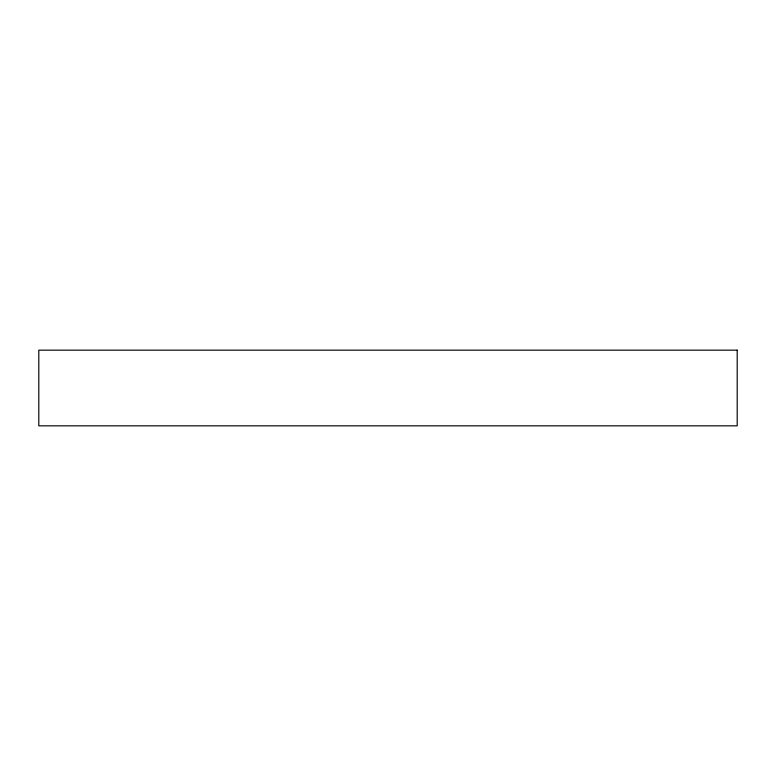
<?xml version="1.0" encoding="UTF-8"?>
<svg xmlns="http://www.w3.org/2000/svg" width="776" height="776" viewBox="0 0 776 776"><rect width="100%" height="100%" fill="white"/><g stroke="black" fill="none" stroke-linecap="round" stroke-linejoin="round"><path stroke-width="1.16" d="M737.2 350.17L38.8 350.17L38.8 425.83L737.2 425.83L737.2 350.17"/></g></svg>
